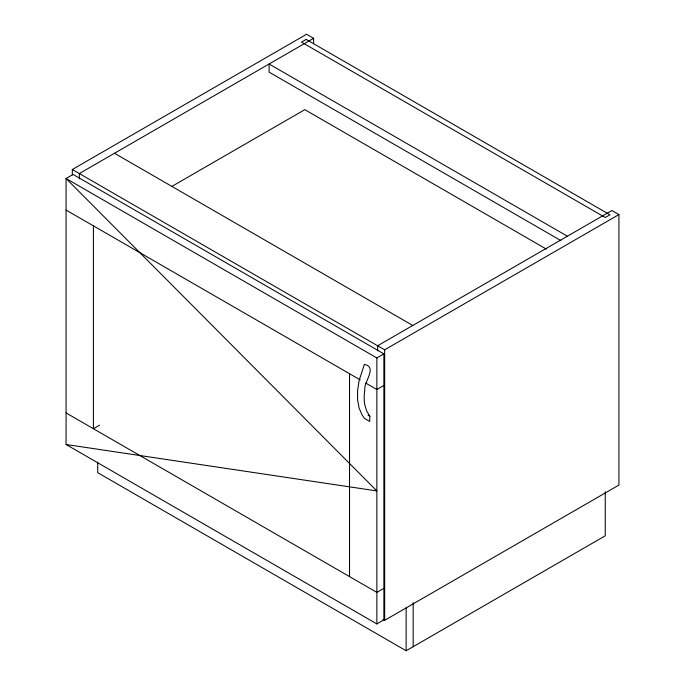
<?xml version="1.0" encoding="UTF-8"?>
<svg xmlns="http://www.w3.org/2000/svg" width="685" height="685" viewBox="0 0 685 685"><rect width="100%" height="100%" fill="white"/><g stroke="black" fill="none" stroke-linecap="round" stroke-linejoin="round"><path stroke-width="1.03" d="M364.36 364.437C377.837 366.92 363.632 382.007 364.822 389.808A47.539 27.451 -60 0 0 364.822 404.886L366.723 411.103L369.832 416.206L369.729 421.421L364.557 418.458L362.279 415.298L359.163 408.26L357.587 399.929L357.579 390.544L359.154 380.423L364.386 364.36M72.327 174.838L72.327 169.495L306.58 34.25L313.61 38.309L313.61 43.652M313.61 38.309L79.357 173.553L79.357 178.896M171.558 186.594L304.825 109.651L546.399 249.126M99.556 425.171L93.408 428.724L93.408 225.844M72.327 169.495L384.662 349.821L618.923 214.576L618.923 485.074L384.662 620.319L382.906 619.308M66.077 444.496L376.861 490.931L66.077 178.511L376.861 357.938L383.883 353.88L383.883 619.865L376.861 623.924L66.077 444.496L66.077 178.511L73.107 174.452L383.883 353.88M383.883 385.441L376.861 389.5L365.756 383.086M383.883 588.312L376.861 592.371L66.077 412.944M97.707 462.195L97.707 472.676L406.136 650.75L605.257 535.79L605.257 491.753M618.923 214.576L611.893 210.518L377.64 345.762L377.64 350.84M567.385 236.214L269.102 64.005L269.102 72.122L560.904 240.589M114.489 153.269L412.772 325.478M66.077 210.072L360.207 379.884M368.008 415.153L369.832 416.206M413.166 602.654L413.166 646.691M406.136 607.766L406.136 650.75M384.662 349.821L384.662 620.319M376.861 357.938L376.861 623.924M349.53 373.719L349.53 576.59M306.186 39.43L301.503 42.136L605.257 217.505L609.941 214.799L306.186 39.43"/></g></svg>
